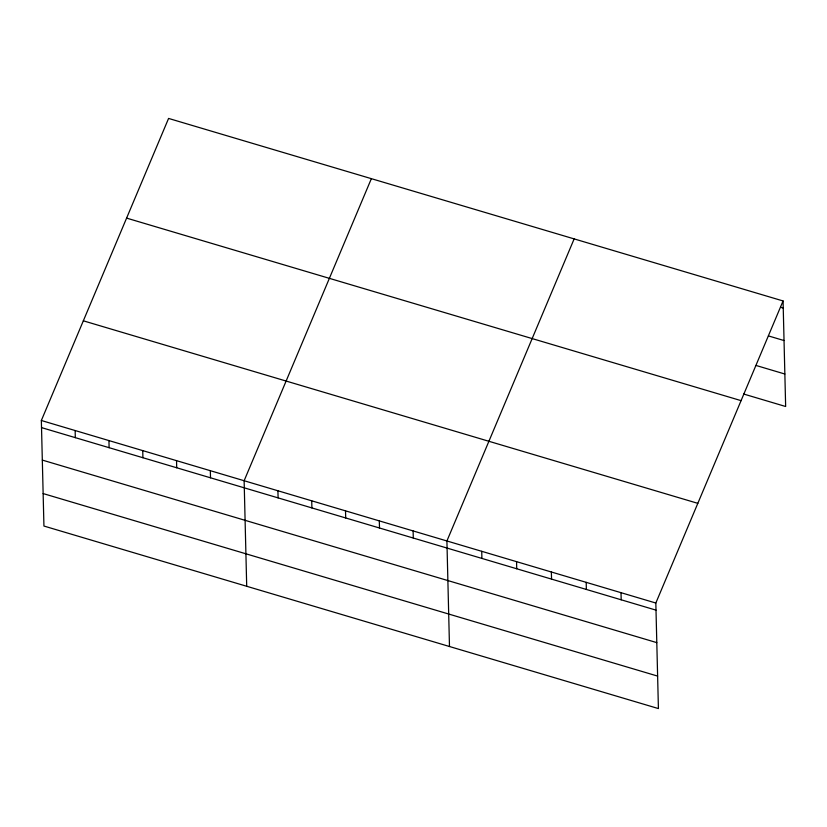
<?xml version="1.0" encoding="UTF-8"?>
<svg xmlns="http://www.w3.org/2000/svg" width="827" height="827" viewBox="0 0 827 827"><rect width="100%" height="100%" fill="white"/><g stroke="black" fill="none" stroke-linecap="round" stroke-linejoin="round"><path stroke-width="1.24" d="M783.066 300.956L655.832 603.028L658.416 708.574L43.934 526.044L41.35 420.498L168.584 118.426L783.066 300.956L785.65 406.502L743.628 394.014M371.364 178.663L244.13 480.735L246.704 586.281M574.145 238.9L446.911 540.972L449.485 646.518M780.843 307.355L783.241 308.068M768.428 335.917L784.037 340.548M756.043 365.462L784.854 374.021M126.603 218.111L741.085 400.64M83.341 320.814L697.823 503.343M41.35 420.498L655.832 603.028M41.526 427.611L656.007 610.14M42.322 460.091L656.803 642.631M43.138 493.564L657.62 676.093M621.015 592.69L621.191 599.802M586.188 582.342L586.364 589.455M551.371 572.005L551.547 579.117M516.555 561.657L516.72 568.769M481.727 551.32L481.903 558.432M413.118 530.934L413.283 538.046M379.314 520.896L379.49 528.008M345.521 510.859L345.696 517.971M311.727 500.811L311.893 507.923M277.924 490.773L278.099 497.885M210.337 470.697L210.503 477.81M176.533 460.66L176.709 467.772M142.74 450.622L142.916 457.734M108.947 440.584L109.112 447.696M75.143 430.536L75.319 437.648"/></g></svg>
